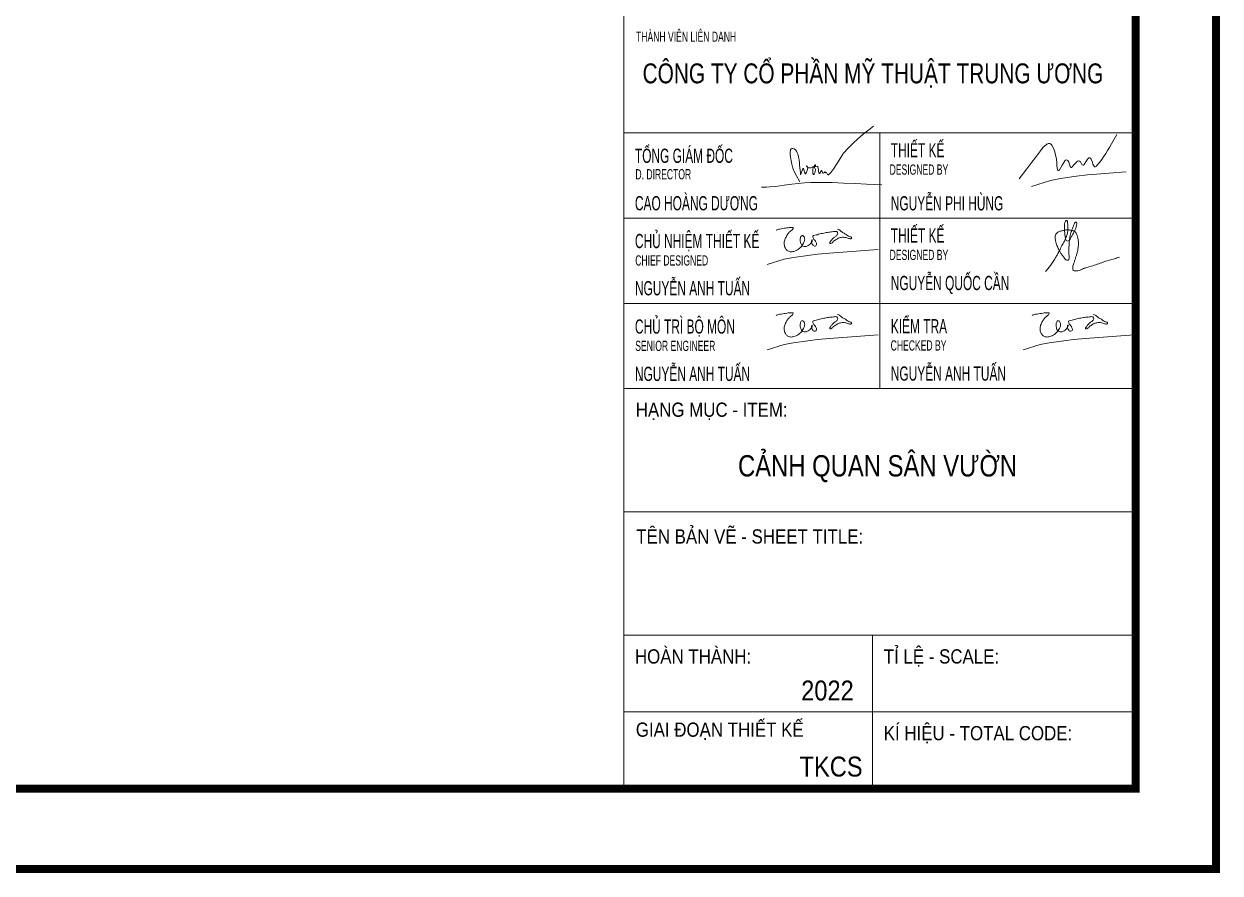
# Model space of a CAD drawing. Header units: millimetres. Extents: x -470 to 125, y -325 to 641.
# Drawn here: x -23.3 to 125.4, y 220 to 325.6 of the extents above; entities that cross this region are included whole.
import ezdxf
from ezdxf.enums import TextEntityAlignment as Align

# ---------------------------------------------------------------- set-up
doc = ezdxf.new("R2010")
doc.units = ezdxf.units.MM
doc.header["$MEASUREMENT"] = 0
doc.layers.add('N2-TEXT02', color=2, linetype='Continuous', lineweight=20)
doc.styles.add('Arial', font='arial_1.ttf')

# ---------------------------------------------------------------- blocks, each defined once
blk = doc.blocks.new('A$C2d57eb36')
for p, q in [((21.76, 14.16), (22.52, 14.85)), ((22.52, 14.85), (23.56, 15.72)), ((23.56, 15.72), (24.83, 16.72)), ((24.83, 16.72), (25.66, 17.35)), ((5.42, 11.61), (5.55, 11.79)), ((5.55, 11.79), (5.73, 11.88)), ((5.73, 11.88), (5.98, 11.88)), ((5.98, 11.88), (6.26, 11.81)), ((6.26, 11.81), (6.52, 11.6)), ((19.12, 11.62), (19.73, 12.23)), ((19.73, 12.23), (20.77, 13.24)), ((20.77, 13.24), (21.76, 14.16)), ((5.34, 10.99), (5.37, 11.4)), ((5.35, 10.41), (5.34, 10.99)), ((5.38, 9.84), (5.35, 10.41)), ((5.37, 11.4), (5.42, 11.61)), ((5.53, 8.84), (5.38, 9.84)), ((5.7, 8.03), (5.53, 8.84)), ((6.52, 11.6), (6.84, 11.2)), ((6.84, 11.2), (7.06, 10.8)), ((7.06, 10.8), (7.26, 10.3)), ((7.26, 10.3), (7.38, 9.75)), ((7.38, 9.75), (7.48, 9.14)), ((7.48, 9.14), (7.57, 8.47)), ((16.73, 8.17), (17.67, 9.69)), ((17.67, 9.69), (18.27, 10.63)), ((18.27, 10.63), (18.64, 11.07)), ((18.64, 11.07), (19.12, 11.62)), ((5.96, 7.09), (5.7, 8.03)), ((6.36, 6.12), (5.96, 7.09)), ((6.83, 5.23), (6.36, 6.12)), ((7.57, 8.47), (7.63, 7.79)), ((7.63, 7.79), (7.75, 6.6)), ((7.75, 6.6), (7.83, 5.91)), ((7.83, 5.91), (7.86, 5.57)), ((7.94, 5.58), (8.42, 6.98)), ((8.64, 6.65), (8.89, 5.93)), ((8.89, 5.93), (8.92, 5.81)), ((9.06, 5.73), (9.26, 6.08)), ((9.26, 6.08), (9.46, 6.46)), ((9.32, 7.65), (9.31, 7.63)), ((9.31, 7.63), (9.32, 7.59)), ((9.34, 7.65), (9.32, 7.65)), ((9.32, 7.59), (9.34, 7.53)), ((9.4, 7.6), (9.34, 7.65)), ((9.34, 7.53), (9.39, 7.47)), ((9.39, 7.47), (9.42, 7.44)), ((9.49, 7.47), (9.4, 7.6)), ((9.42, 7.44), (9.47, 7.37)), ((9.46, 6.46), (9.58, 6.8)), ((9.47, 7.37), (9.55, 7.28)), ((9.56, 7.31), (9.49, 7.47)), ((9.55, 7.28), (9.66, 7.21)), ((9.6, 7.09), (9.56, 7.31)), ((9.58, 6.8), (9.6, 7.09)), ((9.66, 7.21), (9.83, 7.16)), ((9.83, 7.16), (10.17, 7.15)), ((10.17, 7.15), (10.43, 7.18)), ((10.43, 7.18), (10.72, 7.24)), ((10.72, 7.24), (11, 7.35)), ((10.78, 7.47), (10.77, 7.46)), ((10.77, 7.46), (10.89, 7.41)), ((11.02, 7.44), (10.78, 7.47)), ((10.86, 6.88), (10.82, 6.65)), ((10.82, 6.65), (10.82, 6.34)), ((10.82, 6.34), (10.84, 6)), ((10.84, 6), (10.88, 5.8)), ((11, 7.27), (10.86, 6.88)), ((10.89, 7.41), (11.04, 7.4)), ((11.26, 7.72), (11, 7.27)), ((11, 7.35), (11.13, 7.4)), ((11.13, 7.4), (11.02, 7.44)), ((11.04, 7.4), (11.88, 7.49)), ((11.13, 7.4), (11.28, 7.47)), ((11.19, 7.34), (11.13, 7.4)), ((11.25, 7.25), (11.19, 7.34)), ((11.19, 5.63), (11.34, 5.91)), ((11.36, 7.11), (11.25, 7.25)), ((11.43, 7.9), (11.26, 7.72)), ((11.28, 7.47), (11.42, 7.58)), ((11.34, 5.91), (11.43, 6.25)), ((11.48, 6.74), (11.36, 7.11)), ((11.42, 7.58), (11.49, 7.68)), ((11.48, 7.89), (11.43, 7.9)), ((11.43, 6.25), (11.49, 6.6)), ((11.51, 7.85), (11.48, 7.89)), ((11.49, 6.6), (11.48, 6.74)), ((11.49, 7.68), (11.52, 7.8)), ((11.52, 7.8), (11.51, 7.85)), ((11.88, 7.49), (12.02, 7.48)), ((12.02, 7.48), (12.1, 7.42)), ((12.1, 7.42), (12.21, 6.6)), ((12.21, 6.6), (12.26, 6.25)), ((12.26, 6.25), (12.33, 5.96)), ((12.33, 5.96), (12.36, 5.85)), ((12.36, 5.85), (12.39, 5.78)), ((12.45, 5.78), (12.55, 5.89)), ((12.55, 5.89), (12.83, 6.29)), ((12.83, 6.29), (12.96, 6.47)), ((12.96, 6.47), (13, 6.52)), ((13, 6.52), (13.04, 6.42)), ((13.04, 6.42), (13.11, 6.16)), ((13.11, 6.16), (13.19, 5.98)), ((13.19, 5.98), (13.28, 5.9)), ((13.28, 5.9), (13.38, 5.87)), ((13.38, 5.87), (13.49, 5.89)), ((13.49, 5.89), (13.6, 5.96)), ((13.6, 5.96), (13.71, 6.06)), ((13.71, 6.06), (13.8, 6.15)), ((13.8, 6.15), (13.85, 6.15)), ((13.85, 6.15), (13.89, 6.11)), ((13.89, 6.11), (13.92, 6.02)), ((13.92, 6.02), (13.95, 5.95)), ((13.95, 5.95), (13.98, 5.93)), ((13.98, 5.93), (14.04, 5.92)), ((14.04, 5.92), (14.19, 6)), ((14.19, 6), (14.26, 5.84)), ((14.26, 5.84), (14.35, 5.68)), ((14.85, 5.6), (15.27, 6.04)), ((15.27, 6.04), (15.95, 6.99)), ((15.95, 6.99), (16.73, 8.17)), ((3.81, 2.92), (5.74, 3.17)), ((5.74, 3.17), (7.26, 3.35)), ((7.62, 3.89), (6.83, 5.23)), ((7.26, 3.35), (8.83, 3.49)), ((7.5, 3.83), (7.55, 3.8)), ((7.55, 3.8), (7.6, 3.8)), ((7.6, 3.8), (7.62, 3.82)), ((7.63, 3.84), (7.62, 3.89)), ((7.62, 3.82), (7.63, 3.84)), ((8.83, 3.49), (10.33, 3.58)), ((8.92, 5.81), (8.95, 5.77)), ((8.95, 5.77), (8.99, 5.73)), ((8.99, 5.73), (9.06, 5.73)), ((10.33, 3.58), (11.94, 3.59)), ((10.88, 5.8), (10.92, 5.68)), ((10.92, 5.68), (10.96, 5.6)), ((10.96, 5.6), (11.03, 5.56)), ((11.03, 5.56), (11.09, 5.56)), ((11.09, 5.56), (11.15, 5.59)), ((11.15, 5.59), (11.19, 5.63)), ((11.94, 3.59), (13.78, 3.58)), ((12.39, 5.78), (12.45, 5.78)), ((13.78, 3.58), (15.54, 3.54)), ((14.35, 5.68), (14.45, 5.55)), ((14.45, 5.55), (14.51, 5.51)), ((14.51, 5.51), (14.58, 5.48)), ((14.58, 5.48), (14.66, 5.48)), ((14.66, 5.48), (14.85, 5.6)), ((15.54, 3.54), (18.33, 3.41)), ((18.33, 3.41), (21.31, 3.31)), ((21.31, 3.31), (23.99, 3.17)), ((23.99, 3.17), (27.7, 2.99)), ((-1.69, 2.47), (-0.51, 2.47)), ((-0.51, 2.47), (0.36, 2.51)), ((0.36, 2.51), (1.72, 2.63)), ((1.72, 2.63), (3.81, 2.92))]:
    blk.add_line(p, q)
for centre, major_axis, start_param, end_param in [((8.47, 6.96), (-0.057, 0.0001), 4.047452, 5.958174), ((8.28, 6.72), (-0.36, 0), 2.926607, 4.044965), ((7.9, 5.58), (0.0403, 0.0008), 3.225426, 6.324708)]:
    blk.add_ellipse(centre, major_axis=major_axis, ratio=1, start_param=start_param, end_param=end_param)
blk = doc.blocks.new('A$Cc00810b1')
at = {"linetype": 'Continuous', "lineweight": 0}
for p, q in [((6.06, 4.96), (9.21, 5.4)), ((9.21, 5.4), (11.31, 5.69)), ((11.31, 5.69), (13.92, 5.89)), ((13.92, 5.89), (24.48, 6.7)), ((0.38, 3.43), (4.08, 4.6)), ((4.08, 4.6), (6.06, 4.96))]:
    blk.add_line(p, q, dxfattribs=at)
blk.add_open_spline([(2.3, 10.85, 0), (2.3, 10.85, 0.12), (2.72, 11.09, -0.08), (3.13, 11.12, 0.03), (3.73, 11.26, -0.01), (4.34, 11.31, 0), (4.88, 11.42, 0), (5.36, 11.45, 0), (5.69, 11.45, 0), (6.14, 11.5, 0), (5.74, 10.81, 0), (5.23, 10.58, 0), (4.72, 9.9, 0), (4.34, 9.19, 0), (4.01, 8.39, 0), (4.04, 7.53, 0), (4.34, 6.84, 0), (4.84, 6.3, 0), (5.59, 6.14, 0), (6.5, 6.34, 0), (7.35, 6.84, 0), (7.94, 7.49, 0), (8.27, 8.12, 0), (8.56, 8.73, 0), (8.47, 9.36, 0), (8.17, 9.74, 0), (7.85, 9.71, 0), (7.66, 9.49, 0), (7.54, 9.16, 0), (7.49, 8.71, 0), (7.58, 8.25, 0), (7.73, 7.76, 0), (8.1, 7.34, 0), (8.72, 7.28, 0), (9.27, 7.47, 0), (9.64, 7.81, 0), (9.9, 8.12, 0), (10.09, 8.38, 0), (10.22, 8.62, 0), (10.04, 8.88, 0), (9.97, 8.39, 0), (10.04, 8.09, 0), (10.22, 7.68, 0), (10.47, 7.46, 0), (10.79, 7.4, 0), (11.04, 7.61, 0), (11.09, 7.93, 0), (10.97, 8.3, 0), (10.7, 8.67, 0), (10.4, 9.02, 0), (10.28, 9.32, 0), (10.16, 9.72, 0), (11.01, 9.79, 0), (11.75, 10.09, 0), (12.9, 10.3, 0), (13.98, 10.49, 0), (14.8, 10.56, 0), (15.54, 10.67, 0), (15.8, 10.08, 0), (15.38, 9.63, 0), (14.89, 9.33, 0), (14.46, 8.91, 0), (14.18, 8.53, 0), (13.99, 8.27, 0), (13.9, 8.08, 0), (14.09, 7.9, 0), (14.34, 8.1, 0), (14.61, 8.23, 0), (14.79, 8.56, 0), (15.25, 8.75, 0), (15.72, 9.17, 0), (16.35, 9.29, 0), (16.92, 9.38, 0), (17.41, 9.29, 0), (17.83, 9.11, 0), (18.2, 9.08, 0), (18.49, 8.92, 0), (18.95, 9.34, 0), (17.88, 9.54, 0), (17.45, 10.07, 0), (16.67, 10.32, 0), (16.23, 10.88, 0), (15.79, 11.03, 0), (15.61, 11.09, 0)], degree=3, knots=[0, 0, 0, 0, 288.527862, 650.547764, 1153.137694, 1634.90649, 2070.145157, 2449.616182, 2707.016833, 2910.280697, 3240.274967, 3884.092619, 4425.336125, 5087.298514, 5787.917829, 6404.548073, 7025.693008, 7496.234979, 8044.610942, 8692.236649, 9621.071089, 10279.045951, 10692.332131, 11272.121807, 11806.379233, 12090.520964, 12272.916531, 12463.801927, 12721.031105, 13070.090506, 13500.691025, 13787.969085, 14277.585578, 14670.014594, 15161.230852, 15561.784917, 15829.644064, 16095.347139, 16311.830024, 16419.356887, 16610.22059, 17005.435371, 17337.920326, 17566.868703, 17774.465882, 18027.40094, 18229.963297, 18483.443567, 18914.432364, 19285.106078, 19514.922059, 19709.909682, 20075.949497, 20951.832348, 21856.857384, 22674.189945, 23501.735526, 23855.394362, 24208.703848, 24662.964332, 25118.690428, 25577.27294, 26030.269052, 26195.037719, 26350.83, 26452.4926, 26680.943375, 26954.867185, 27164.019212, 27501.893832, 28068.292874, 28584.629035, 28962.396054, 29385.030242, 29731.852395, 30005.153706, 30233.890782, 30442.275056, 31069.332668, 31671.062633, 32229.49249, 32832.236758, 33272.953108, 33272.953108, 33272.953108, 33272.953108])
blk = doc.blocks.new('A$C0c3f9050')
at = {"lineweight": 0}
blk.add_open_spline([(7.07, 2.13), (7.07, 2.13), (8.11, 3.39), (8.61, 4.21), (9.05, 4.88), (9.41, 5.51), (9.82, 6.3), (10.21, 7.19), (10.75, 7.99), (11.06, 8.83), (11.35, 9.58), (11.43, 10.36), (11.45, 11.04), (11.38, 11.59), (11.34, 12.04), (11.06, 12.13), (10.83, 11.87), (10.76, 11.44), (10.73, 10.82), (10.76, 10.12), (10.85, 9.27), (10.91, 7.86), (11.8, 8.25), (11.96, 8.8), (12.37, 9.32), (12.61, 9.87), (12.89, 10.37), (13.03, 10.82), (13.15, 11.22), (13.14, 11.51), (13.14, 11.9), (12.76, 11.73), (12.62, 11.31), (12.39, 10.76), (12.2, 10.18), (12, 9.67), (11.84, 9.05), (11.69, 8.33), (11.69, 7.57), (11.63, 6.98), (11.61, 6.47), (11.58, 5.98), (11.62, 5.51), (11.66, 5.06), (11.65, 4.73), (11.64, 4.43), (11.33, 4.29), (10.97, 4.45), (10.75, 4.77), (10.47, 5.14), (10.15, 5.52), (9.79, 6.12), (9.43, 6.82), (9.16, 7.58), (8.98, 8.27), (8.91, 8.79), (8.95, 9.28), (9.26, 9.66), (9.7, 9.99), (10.2, 10.09), (10.71, 10.22), (11.26, 10.3), (11.98, 10.23), (12.71, 10.07), (13.28, 9.34), (13.43, 8.46), (13.51, 7.47), (13.43, 6.66), (13.27, 5.91), (13.1, 5.3), (12.89, 4.74), (12.76, 4.16), (12.51, 3.67), (12.38, 3.17), (12.35, 2.76), (12.43, 2.43), (12.66, 2.25), (13.14, 2.23), (13.76, 2.37), (14.45, 2.72), (15.66, 3.11), (17.08, 3.47), (18.83, 4.2), (20.23, 4.52), (21.19, 4.84), (21.53, 4.95)], degree=3, knots=[0, 0, 0, 0, 119.063686, 181.470675, 227.00622, 276.036577, 330.009261, 406.165609, 470.988829, 524.642321, 585.609885, 633.633466, 683.17805, 719.148113, 751.988269, 758.374238, 774.029074, 810.916391, 848.116364, 899.69804, 946.818575, 1043.068921, 1066.910606, 1113.310668, 1154.453422, 1199.73449, 1233.581329, 1268.838706, 1296.127436, 1314.031539, 1335.072489, 1350.428676, 1376.043651, 1425.6651, 1470.225519, 1498.535304, 1536.746305, 1600.639441, 1645.683578, 1688.94353, 1721.172618, 1749.337487, 1786.721158, 1817.469494, 1839.683919, 1855.637296, 1873.47929, 1897.255338, 1930.247844, 1950.211167, 1991.127591, 2031.565103, 2089.423976, 2151.332003, 2193.551982, 2233.186648, 2258.515799, 2288.303469, 2329.094448, 2368.669877, 2389.330985, 2435.355245, 2480.507021, 2534.851986, 2579.837271, 2657.605626, 2712.945959, 2779.702581, 2821.717796, 2867.866703, 2906.675502, 2943.005095, 2986.496854, 3017.765672, 3047.338372, 3069.71339, 3082.636592, 3102.395346, 3163.984276, 3209.642408, 3257.563984, 3421.816973, 3505.358544, 3638.596468, 3711.06171, 3711.06171, 3711.06171, 3711.06171], dxfattribs=at)
blk = doc.blocks.new('A$C7d07ca7a')
at = {"linetype": 'Continuous', "lineweight": 0}
for p, q in [((20.13, 10.91), (20.67, 11.83)), ((6.25, 9.35), (6.86, 9.84)), ((6.86, 9.84), (7.03, 9.99)), ((7.92, 9.77), (8.25, 9.2)), ((19.22, 9.3), (19.63, 10.05)), ((19.63, 10.05), (20.13, 10.91)), ((4.03, 6.44), (4.73, 7.35)), ((4.73, 7.35), (5.73, 8.66)), ((5.73, 8.66), (6.25, 9.35)), ((8.25, 9.2), (8.56, 8.49)), ((8.56, 8.49), (8.68, 7.83)), ((8.68, 7.83), (8.83, 7.08)), ((8.83, 7.08), (8.91, 6.27)), ((14.87, 6.88), (15.05, 7.15)), ((15.62, 7.05), (15.8, 6.54)), ((17.73, 6.94), (18.06, 7.47)), ((18.06, 7.47), (18.48, 8.13)), ((18.48, 8.13), (18.85, 8.72)), ((18.85, 8.72), (19.22, 9.3)), ((1.56, 3.18), (3.07, 5.16)), ((3.07, 5.16), (4.03, 6.44)), ((8.91, 6.27), (8.95, 5.78)), ((8.95, 5.78), (9.03, 4.95)), ((9.47, 4.97), (9.98, 5.88)), ((9.98, 5.88), (10.27, 6.35)), ((10.27, 6.35), (10.5, 6.73)), ((11.05, 6.76), (11.25, 6.46)), ((11.25, 6.46), (11.42, 6.02)), ((11.42, 6.02), (11.55, 5.62)), ((11.55, 5.62), (11.59, 5.5)), ((11.92, 5.5), (12.26, 5.95)), ((12.26, 5.95), (12.68, 6.36)), ((12.68, 6.36), (12.95, 6.63)), ((13.37, 6.65), (13.53, 6.5)), ((13.53, 6.5), (13.69, 6.23)), ((13.69, 6.23), (13.83, 5.99)), ((14.26, 5.96), (14.6, 6.48)), ((14.6, 6.48), (14.87, 6.88)), ((15.8, 6.54), (15.98, 6.05)), ((15.98, 6.05), (16.22, 5.65)), ((16.69, 5.72), (17.25, 6.37)), ((17.25, 6.37), (17.73, 6.94)), ((3.95, 1.71), (7.65, 2.89)), ((7.65, 2.89), (9.63, 3.25)), ((9.63, 3.25), (12.78, 3.69)), ((12.78, 3.69), (14.88, 3.98)), ((14.88, 3.98), (17.49, 4.18)), ((17.49, 4.18), (19.91, 4.36)), ((19.91, 4.36), (21.53, 4.49)), ((21.53, 4.49), (22.45, 4.56))]:
    blk.add_line(p, q, dxfattribs=at)
for centre, major_axis, start_param, end_param in [((7.39, 9.54), (-0.57, 0), 3.552533, 5.394088), ((15.31, 6.98), (0.315, 0), 0.241368, 2.556388), ((9.25, 5.03), (0.228, 0), 3.484328, 6.019795), ((10.79, 6.55), (0.337, 0), 0.652429, 2.594427), ((11.76, 5.55), (0.176, 0), 3.443551, 5.995544), ((13.17, 6.4), (0.317, 0), 0.916916, 2.34751), ((14.05, 6.11), (0.26, 0), 3.65293, 5.668512), ((16.44, 5.78), (-0.26, 0), 0.538815, 2.882622)]:
    blk.add_ellipse(centre, major_axis=major_axis, ratio=1, start_param=start_param, end_param=end_param, dxfattribs=at)

msp = doc.modelspace()

# ---------------------------------------------------------------- linework, layer by layer
at = {"layer": 'N2-TEXT02'}
for p, q in [((51.29, 630.53), (51.29, 230.53)), ((51.29, 312.07), (114.93, 312.07)), ((83.11, 280.26), (83.11, 312.07)), ((51.29, 301.47), (114.93, 301.47)), ((51.29, 290.86), (114.93, 290.86)), ((51.29, 280.26), (114.93, 280.26)), ((51.29, 264.94), (114.93, 264.94)), ((51.29, 249.62), (114.93, 249.62)), ((82.22, 249.62), (82.22, 230.53)), ((51.29, 240.07), (114.93, 240.07))]:
    msp.add_line(p, q, dxfattribs=at)
at = {"layer": 'N2-TEXT02', "const_width": 1}
for points in [[(-469.07, 220.53), (124.93, 220.53), (124.93, 640.53), (-469.07, 640.53)], [(-444.07, 230.53), (-444.07, 630.53), (114.93, 630.53), (114.93, 230.53)]]:
    msp.add_lwpolyline(points, close=True, dxfattribs=at)

# ---------------------------------------------------------------- block references
at = {"layer": 'N2-TEXT02'}
for name, p, xscale, yscale, zscale in [('A$C2d57eb36', (69.26, 304.07), 0.5090909090909076, 0.5090909090909076, 0.5090909090909076), ('A$C7d07ca7a', (99.45, 304.32), 0.6363636363636345, 0.6363636363636345, 0.6363636363636345), ('A$C0c3f9050', (99.23, 293.46), 0.6363636363636345, 0.6363636363636345, 0.6363636363636345), ('A$Cc00810b1', (68.9, 293.73), 0.5727272727272711, 0.5727272727272711, 0.5727272727272711), ('A$Cc00810b1', (68.9, 283.13), 0.5727272727272711, 0.5727272727272711, 0.5727272727272711), ('A$Cc00810b1', (100.72, 283.13), 0.5727272727272711, 0.5727272727272711, 0.5727272727272711)]:
    msp.add_blockref(name, p, dxfattribs=dict(at, xscale=xscale, yscale=yscale, zscale=zscale))

# ---------------------------------------------------------------- texts
at = {"layer": 'N2-TEXT02', "style": 'Arial'}
for s, height, width, p in [('THÀNH VIÊN LIÊN DANH', 1.2727, 0.6, (52.8, 323.38)), ('CÔNG TY CỔ PHẦN MỸ THUẬT TRUNG ƯƠNG', 2.4747, 0.75, (53.61, 318.22)), ('THIẾT KẾ', 1.768, 0.6, (84.48, 309.01)), ('TỔNG GIÁM ĐỐC', 1.7677, 0.6, (52.66, 308.33)), ('CAO HOÀNG DƯƠNG', 1.7677, 0.6, (52.66, 302.43)), ('NGUYỄN PHI HÙNG', 1.7677, 0.6, (84.48, 302.42)), ('THIẾT KẾ', 1.768, 0.6, (84.48, 298.41)), ('CHỦ NHIỆM THIẾT KẾ', 1.7677, 0.6, (52.66, 297.73)), ('NGUYỄN QUỐC CẦN', 1.7677, 0.6, (84.48, 292.51)), ('NGUYỄN ANH TUẤN', 1.7677, 0.6, (52.66, 291.86)), ('CHỦ TRÌ BỘ MÔN', 1.7677, 0.6, (52.66, 287.1)), ('KIỂM TRA', 1.768, 0.6, (84.48, 287.14)), ('NGUYỄN ANH TUẤN', 1.7677, 0.6, (52.66, 281.21)), ('NGUYỄN ANH TUẤN', 1.7677, 0.6, (84.48, 281.25)), ('..', 1.768, 0.6, (52.66, 281.23)), ('HOÀN THÀNH:', 1.7677, 0.85, (52.66, 246.08)), ('TỈ LỆ - SCALE: ', 1.7677, 0.85, (83.6, 246.08)), ('KÍ HIỆU - TOTAL CODE:', 1.7677, 0.85, (83.6, 236.54))]:
    msp.add_text(s, height=height, dxfattribs=dict(at, width=width)).set_placement(p)
for s, height, width, p in [('DESIGNED BY', 1.2727, 0.6, (84.33, 307.5)), ('D. DIRECTOR', 1.2727, 0.6, (52.72, 306.92)), ('DESIGNED BY', 1.2727, 0.6, (84.33, 296.89)), ('CHIEF DESIGNED', 1.2727, 0.6, (52.7, 296.2)), ('SENIOR ENGINEER', 1.2727, 0.6, (52.7, 285.58)), ('CHECKED BY', 1.273, 0.6, (84.46, 285.63)), ('HẠNG MỤC - ITEM:', 1.7677, 0.85, (52.76, 277.64)), ('TÊN BẢN VẼ - SHEET TITLE:', 1.7677, 0.85, (52.82, 261.88)), ('GIAI ĐOẠN THIẾT KẾ', 1.7677, 0.85, (52.77, 237.86))]:
    msp.add_text(s, height=height, dxfattribs=dict(at, width=width)).set_placement(p, align=Align.MIDDLE_LEFT)
at = {"layer": 'N2-TEXT02', "style": 'Arial', "width": 0.8}
msp.add_text('CẢNH QUAN SÂN VƯỜN', height=2.6515, dxfattribs=at).set_placement((82.83, 269.34), align=Align.CENTER)
at = {"layer": 'N2-TEXT02', "style": 'Arial', "width": 0.85}
for s, p in [('2022', (79.87, 241.49)), ('TKCS', (80.97, 232.03))]:
    msp.add_text(s, height=2.475, dxfattribs=at).set_placement(p, align=Align.RIGHT)

doc.saveas('drawing.dxf')
